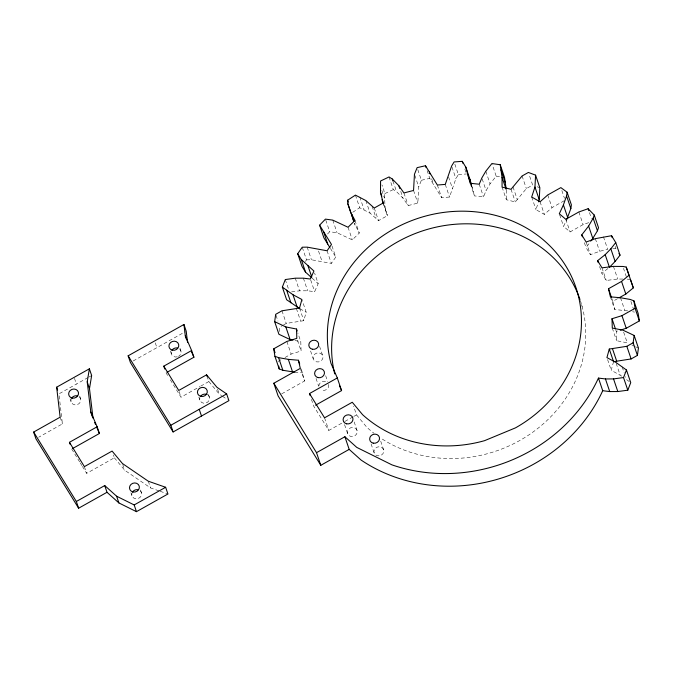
<?xml version="1.0" encoding="UTF-8"?>
<svg xmlns="http://www.w3.org/2000/svg" width="673" height="673" viewBox="0 0 673 673"><rect width="100%" height="100%" fill="white"/><g stroke="black" fill="none" stroke-linecap="round" stroke-linejoin="round"><path stroke-width="0.5" stroke-dasharray="3.37 2.52" d="M389.028 176.965L393.301 189.593L396.54 191.628L403.051 198.241L408.208 205.576L417.824 203.086L418.732 186.884L421.399 180.271L417.117 167.644M355.42 195.111L359.693 207.747L370.116 213.19L378.529 220.651L387.488 215.621C382.558 205.795 386.983 194.505 381.894 184.873M279.32 331.537L279.96 326.96L282.66 325.446M283.552 324.941L286.252 323.427L303.801 320.685L306.165 312.137L302.219 300.478M621.701 376.148L611.202 370.226L613.566 361.687M564.252 200.731L552.011 207.595L544.348 214.409L535.96 209.631L538.249 202.666M427.136 170.589L429.769 178.362L441.631 197.66L449.539 197.029L455.899 178.665L458.372 174.568L454.426 162.908M470.183 183.283L474.457 195.91L483.5 196.853L486.116 190.594L490.079 183.847L496.178 176.166L492.232 164.506M291.56 291.905L299.552 290.82L307.645 290.795L314.644 291.653L318.186 283.653L314.569 272.969M588.698 222.654L583.121 224.605L570.09 231.924L563.57 226.397L566.456 220.197M305.374 261.469L306.501 259.845L302.227 247.21M306.501 259.845L311.448 259.77L331.335 263.404L335.76 257.103L331.486 244.476M603.429 236.77L607.702 249.405L599.601 251.29L590.423 254.688L586.023 247.529L591.029 241.111M502.075 187.102L506.348 199.738L515.308 201.925L526.362 188.608L532.654 185.075L529.037 174.391M327.532 234.019L329.711 231.748L337.055 232.749L352.307 239.874L359.264 233.06L354.991 220.424M622.937 279.059L617.696 279.026L606.28 280.464L601.872 273.305L607.938 268.502M352.77 212.273L359.693 207.747M88.062 377.536L58.921 393.898L62.412 423.906L38.664 437.24M88.962 377.031L91.654 375.526M133.153 360.989L185.294 331.713M170.336 379.816L181.012 397.179L199.873 386.588M200.764 386.092L208.849 381.549L207.225 376.754M278.016 361.443L281.516 359.475M285.007 357.514L291.131 354.074L301.092 350.995L300.797 341.665L297.836 332.925M82.392 466.406L86.666 473.346L114.36 457.8L113.384 454.914M281.743 393.823L304.575 381.002L301.041 368.013M311.439 399.409L313.744 406.214L328.828 430.442L344.021 421.912M344.913 421.416L352.955 416.898M353.847 416.394L356.53 414.896L353.569 406.147M627.699 310.884L614.676 309.496L612.792 301.361L617.999 298.433M384.855 193.614L393.301 189.593M623.635 332.126L627.253 342.809L616.569 340.698L616.275 331.368L618.268 330.754M421.399 180.271L429.769 178.362M612.775 248.741L615.82 248.354L616.872 250.062M458.372 174.568L466.524 173.962M294.606 372.177L302.69 372.876M496.178 176.166L500.813 176.848M630.5 279.69L627.135 279.093L623.518 268.401M632.561 311.75L634.513 312.095M294.967 340.513L300.797 341.665M114.36 457.8L124.69 470.217L150.559 487.925L159.24 490.962M160.199 491.298L167.922 493.999M537.155 186.766L539.847 187.784M631.913 345.005L634.706 346.326M635.64 346.763L638.433 348.084M299.922 308.789L306.165 312.137M208.849 381.549L219.179 393.974L221.619 395.64M222.427 396.195L227.297 399.526M629.314 381.608L626.445 379.555L625.461 376.636M312.146 278.151L318.186 283.653M356.53 414.896L366.861 427.313A128.265 116.059 -18.7 0 0 374.011 433.286M330.409 248.413L335.76 257.103M166.063 372.867L167.661 375.475M71.708 449.034L79.725 462.057M80.255 462.931L81.854 465.531M355.066 225.186L354.427 223.259L359.264 233.06M615.164 246.411L615.82 248.354M630.895 301.403L634.185 311.119M613.423 266.39L617.696 279.026M620.498 297.735L624.78 310.362M589.455 212.609L591.424 218.439M595.327 238.654L599.601 251.29M601.999 267.837L606.28 280.464M611.799 298.45L612.792 301.361M610.403 296.86L614.676 309.496M599.567 266.508L601.872 273.305M578.847 211.978L583.121 224.605M586.149 242.061L590.423 254.688M615.618 329.425L616.275 331.368M584.374 242.675L586.023 247.529M612.287 328.071L616.569 340.698M622.172 366.92L624.14 372.749M561.837 190.518L564.47 198.291M616.174 363.353L620.119 375.012M565.808 219.297L570.09 231.924M559.625 214.737L563.57 226.397M607.584 359.542L611.202 370.226M547.738 194.968L552.011 207.595M581.464 304.516L582.12 306.459M540.074 201.782L544.348 214.409M531.687 197.004L535.96 209.631M522.08 175.981L526.362 188.608M513.011 186.917L517.285 199.544M511.034 189.298L515.308 201.925M485.805 171.22L490.079 183.847M482.171 178.934L486.116 190.594M479.218 184.217L483.5 196.853M471.378 185.268L472.362 188.188M464.875 169.108L466.187 172.995M451.953 167.005L455.899 178.665M448.538 176.881L452.483 188.541M445.265 184.402L449.539 197.029M437.357 185.033L441.631 197.66M431.645 178.791L433.614 184.621M414.787 175.224L418.732 186.884M413.55 190.459L417.824 203.086M403.935 192.949L408.208 205.576M400.746 191.435L403.051 198.241M392.923 180.936L396.54 191.628M381.827 190.417L384.46 198.19M383.215 202.994L387.488 215.621M383.686 204.558L386.319 212.332M374.255 208.024L378.529 220.651M372.144 206.409L376.089 218.069M365.843 200.554L370.116 213.19M359.794 197.004L364.068 209.639M348.034 227.247L352.307 239.874M332.773 220.121L337.055 232.749M325.766 220.096L329.711 231.748M327.061 250.768L331.335 263.404M318.522 251.037L322.14 261.721M380.725 441.227L383.677 449.968A4.997 4.526 -18.7 0 1 377.486 455.781A4.997 4.526 -18.7 0 1 375.45 448.218A4.997 4.526 -18.7 0 1 383.677 449.968M307.174 247.142L311.448 259.77M371.101 443.928L374.062 452.677M310.699 279.993L314.644 291.653M354.166 421.912L357.127 430.653A4.997 4.526 -18.7 0 1 350.927 436.466A4.997 4.526 -18.7 0 1 348.892 428.903A4.997 4.526 -18.7 0 1 357.127 430.653M303.372 278.168L307.645 290.795M319.549 346.351L322.838 356.067A4.997 4.526 -18.7 0 1 316.638 361.881A4.997 4.526 -18.7 0 1 314.602 354.309A4.997 4.526 -18.7 0 1 322.838 356.067M295.279 278.193L299.552 290.82M344.551 424.613L347.504 433.362M325.665 375.711L327.633 381.541M299.527 308.049L303.801 320.685M296.389 308.545L300.663 321.172M310.589 350.995L313.223 358.768M285.293 279.547L288.582 289.264M316.041 378.419L318.674 386.193M324.554 417.815L328.828 430.442M297.474 340.311L301.092 350.995M281.979 310.791L286.252 323.427M300.301 368.375L304.575 381.002M286.858 341.447L291.131 354.074M276.014 315.301L277.983 321.13M217.556 389.179L219.179 393.974M208.47 394.428L209.446 397.314M198.855 397.137L199.831 400.014M179.969 348.235L180.944 351.113M170.345 350.936L171.321 353.821M179.068 391.425L181.012 397.179M155.27 342.86L156.902 347.663M148.279 481.203L150.559 487.925M140.539 489.994L141.515 492.872M122.747 464.463L124.69 470.217M130.924 492.703L131.891 495.58M74.467 378.319L76.411 384.081M79.692 396.086L80.667 398.971M70.076 398.795L71.052 401.672M84.386 466.633L86.666 473.346M60.133 417.184L62.412 423.906M471.605 185.378L474.457 195.91M506.315 189.963L506.348 199.738M208.218 395.312A4.997 4.526 -18.7 0 1 205.812 403.034A4.997 4.526 -18.7 0 1 199.881 397.65M179.708 349.11A4.997 4.526 -18.7 0 1 178.513 356.337M177.31 356.833A4.997 4.526 -18.7 0 1 171.379 351.457M79.439 396.969A4.997 4.526 -18.7 0 1 77.033 404.692A4.997 4.526 -18.7 0 1 71.111 399.308M140.278 490.869A4.997 4.526 -18.7 0 1 137.881 498.592A4.997 4.526 -18.7 0 1 131.95 493.216M580.319 300.469A128.265 116.059 -18.7 0 1 530.703 433.664A128.265 116.059 -18.7 0 1 380.859 438.165M328.617 384.451A4.997 4.526 -18.7 0 1 326.741 389.322A4.997 4.526 -18.7 0 1 321.24 389.852M318.859 385.982A4.997 4.526 -18.7 0 1 326.38 381.759"/><path stroke-width="1.01" d="M566.868 219.305L570.847 208.571L571.385 204.853L567.112 192.226L560.853 187.607L547.738 194.968L540.074 201.782L531.687 197.004L534.951 187.052L535.573 175.148L528.381 172.448L522.08 175.981L511.034 189.298L502.075 187.102L502.041 177.336L500.241 164.759L491.904 163.539L485.805 171.22L481.843 177.958L479.218 184.217L470.183 183.283L465.809 167.14L462.242 161.335L454.098 161.941L451.625 166.029L445.265 184.402L437.357 185.033L425.487 165.735L417.117 167.644L414.459 174.257L413.55 190.459L403.935 192.949L398.778 185.613L392.266 178.993L389.028 176.965L380.582 180.987L380.481 192.335L383.358 203.583M538.577 201.673L539.233 199.679L539.847 187.784L535.573 175.148M293.024 340.126L290.113 339.554L278.933 334.279L274.66 321.652L275.686 314.325L281.979 310.791L299.527 308.049L301.891 299.51L292.965 294.724L282.349 287.102L285.293 279.547L295.279 278.193L303.372 278.168L310.371 279.026L313.912 271.026L301.277 259.517L297.71 253.721L302.227 247.21L307.174 247.142L327.061 250.768L331.486 244.476L319.616 225.177L325.438 219.12L332.773 220.121L348.034 227.247L354.991 220.424L350.793 212.55L347.907 203.902L347.63 200.209L355.42 195.111L365.843 200.554L374.255 208.024L383.215 202.994L382.045 199.696M633.133 342.776L626.832 346.309L609.284 349.051L613.566 361.687L631.114 358.945L637.407 355.403L633.133 342.776L634.159 335.457L622.979 330.182L612.287 328.071L612.001 318.741L621.961 315.654L635.076 308.293L633.899 300.823L630.239 299.46L620.498 297.735L610.403 296.86L608.518 288.734L621.549 281.415L629.045 275.24L626.226 267.063L622.861 266.458L613.423 266.39L601.999 267.837L597.599 260.678L605.178 254.672L610.84 248.825L615.753 242.566L611.547 235.718L595.327 238.654L586.149 242.061L581.75 234.902L588.623 226.069L593.157 218.161L594.242 215.057L588.135 208.723L578.847 211.978L565.808 219.297L559.297 213.762L563.41 204.912L566.573 195.944L567.112 192.226M637.407 355.403L638.433 348.084L634.159 335.457M87.204 381.894L89.374 368.804L56.65 387.185L60.133 417.184L33.65 432.058L35.921 438.779L78.623 508.216L107.007 492.283L118.885 502.933L136.459 511.665L167.922 493.999L165.642 487.277L148.279 481.203L122.419 463.504L112.088 451.078L84.386 466.633L69.437 442.321L97.139 426.766L90.805 412.095L87.204 381.894L89.484 388.615L92.958 417.773M89.484 388.615L91.654 375.526L89.374 368.804M609.284 349.051L606.928 357.599L615.845 362.385L626.47 370.007L630.744 382.634L627.8 390.189L617.814 391.543L609.721 391.568L602.722 390.71A158.492 143.408 -18.7 0 1 361.048 460.029L349.178 449.379L344.896 436.743L316.52 452.677L320.794 465.312L349.178 449.379M591.651 240.303L597.431 230.789L598.516 227.693L594.242 215.057M627.8 390.189L623.526 377.561L626.47 370.007M605.178 254.672L609.452 267.307L615.122 261.461L620.026 255.193L615.753 242.566M618.874 297.946L625.823 294.042L633.327 287.876L626.226 267.063M183.939 324.479L185.294 335.852L191.628 350.524L163.791 366.154L178.74 390.458L206.577 374.836L216.908 387.253L226.641 393.915L228.921 400.637L173.112 431.965L130.411 362.528L128.139 355.815L183.939 324.479L186.211 331.2L187.565 342.565M166.963 372.362L193.9 357.237L191.628 350.524M72.608 448.538L99.411 433.488L97.139 426.766M294.606 372.177L282.853 370.268L279.194 368.913L274.921 356.286L273.743 348.807L286.858 341.447L296.818 338.368L296.524 329.038L285.832 326.927L274.66 321.652M173.112 431.965L170.841 425.252L226.641 393.915M320.794 465.312L278.092 395.875L273.818 383.24L300.301 368.375L298.417 360.24L288.313 359.365L278.58 357.641L274.921 356.286M78.623 508.216L76.352 501.494L104.736 485.561L116.606 496.211L134.179 504.943L136.459 511.665M309.462 393.579L337.299 377.948L330.973 363.277A128.265 116.059 -18.7 0 1 413.609 219.886A128.265 116.059 -18.7 0 1 570.729 274.887A128.265 116.059 -18.7 0 1 515.484 427.86L484.56 440.672A128.265 116.059 -18.7 0 1 362.587 414.686L352.257 402.261L324.554 417.815L309.462 393.579L310.127 395.522M134.179 504.943L165.642 487.277M315.536 405.205L341.581 390.584L337.299 377.948M620.262 330.14L626.235 328.289L639.35 320.928L638.172 313.45L633.899 300.823M344.896 436.743L356.774 447.402L391.922 464.858A158.492 143.408 -18.7 0 0 598.448 378.083L605.439 378.941L613.532 378.907L623.526 377.561M282.349 287.102L286.622 299.729L299.922 308.789M297.71 253.721L301.984 266.348L305.55 272.153L311.414 277.478M618.975 253.485L620.026 255.193M468.559 177.285L470.09 179.767L471.352 184.444M329.879 247.546L323.89 237.813L319.616 225.177M273.818 383.24L316.52 452.677M128.139 355.815L170.841 425.252M33.65 432.058L76.352 501.494M339.596 385.999L341.581 390.584M191.527 351.735L193.9 357.237M94.666 422.484L95.457 424.318M96.643 427.069L99.411 433.488M630.5 279.69L633.327 287.876M611.547 235.718L612.203 237.662M635.076 308.293L639.35 320.928M610.84 248.825L615.122 261.461M621.549 281.415L625.823 294.042M593.157 218.161L597.431 230.789M588.135 208.723L588.791 210.666M621.961 315.654L626.235 328.289M588.623 226.069L592.905 238.696M608.518 288.734L611.471 297.474M626.832 346.309L631.114 358.945M597.599 260.678L598.255 262.621M612.001 318.741L615.29 328.458M581.75 234.902L582.406 236.846M566.573 195.944L570.847 208.571M612.43 348.564L616.704 361.191M563.41 204.912L567.684 217.539M613.532 378.907L617.814 391.543M605.439 378.941L609.721 391.568M534.951 187.052L539.233 199.679M598.448 378.083L602.722 390.71M500.241 164.759L504.514 177.386L506.18 189.029M500.973 169.848L505.246 182.476M502.041 177.336L505.987 188.987M465.809 167.14L470.09 179.767M468.088 175.56L471.05 184.301M462.242 161.335L462.906 163.278M429.34 171.985L429.997 173.928M425.487 165.735L426.152 167.678M398.778 185.613L399.762 188.524M392.266 178.993L392.923 180.936M380.481 192.335L381.801 196.222M347.63 200.209L348.286 202.152M347.907 203.902L353.754 221.299M323.461 231.436L327.743 244.063M307.864 265.515L311.818 277.175M301.277 259.517L305.55 272.153M292.965 294.724L297.247 307.351M286.648 290.181L290.921 302.816M296.524 329.038L297.18 330.981M298.417 360.24L299.729 364.127M285.832 326.927L290.113 339.554M288.313 359.365L292.587 372.001M278.58 357.641L282.853 370.268M273.743 348.807L275.055 352.694M206.577 374.836L207.225 376.754M185.294 335.852L186.589 339.688M199.225 409.319L201.496 416.032M163.791 366.154L164.759 369.031M90.805 412.095L92.756 417.857M116.606 496.211L118.885 502.933M104.736 485.561L107.007 492.283M56.65 387.185L57.626 390.062M69.437 442.321L70.085 444.239M352.509 217.497L353.788 221.341M278.748 366.112L279.194 368.913M352.046 214.687L352.189 216.529M171.901 350.33A4.997 4.526 -18.7 0 1 177.521 348.008M200.403 396.532A4.997 4.526 -18.7 0 1 207.208 394.622M132.472 492.098A4.997 4.526 -18.7 0 1 138.091 489.767M71.632 398.189A4.997 4.526 -18.7 0 1 77.244 395.859M334.725 373.902A128.265 116.059 -18.7 0 1 425.757 229.872A128.265 116.059 -18.7 0 1 579.983 299.477M200.975 396.405A4.997 4.526 -18.7 0 0 207.175 390.592A4.997 4.526 -18.7 0 0 198.939 388.843A4.997 4.526 -18.7 0 0 200.975 396.405M172.473 350.204A4.997 4.526 -18.7 0 0 178.665 344.391A4.997 4.526 -18.7 0 0 170.437 342.641A4.997 4.526 -18.7 0 0 172.473 350.204M133.044 491.971A4.997 4.526 -18.7 0 0 139.235 486.158A4.997 4.526 -18.7 0 0 131.008 484.4A4.997 4.526 -18.7 0 0 133.044 491.971M72.196 398.063A4.997 4.526 -18.7 0 0 78.396 392.25A4.997 4.526 -18.7 0 0 70.16 390.5A4.997 4.526 -18.7 0 0 72.196 398.063M346.654 423.839A4.997 4.526 -18.7 0 0 352.854 418.026A4.997 4.526 -18.7 0 0 344.618 416.267A4.997 4.526 -18.7 0 0 346.654 423.839M318.152 377.637A4.997 4.526 -18.7 0 0 324.344 371.824A4.997 4.526 -18.7 0 0 316.117 370.074A4.997 4.526 -18.7 0 0 318.152 377.637M312.365 349.245A4.997 4.526 -18.7 0 0 318.565 343.432A4.997 4.526 -18.7 0 0 310.329 341.682A4.997 4.526 -18.7 0 0 312.365 349.245M373.212 443.154A4.997 4.526 -18.7 0 0 379.404 437.341A4.997 4.526 -18.7 0 0 371.176 435.582A4.997 4.526 -18.7 0 0 373.212 443.154"/></g></svg>
